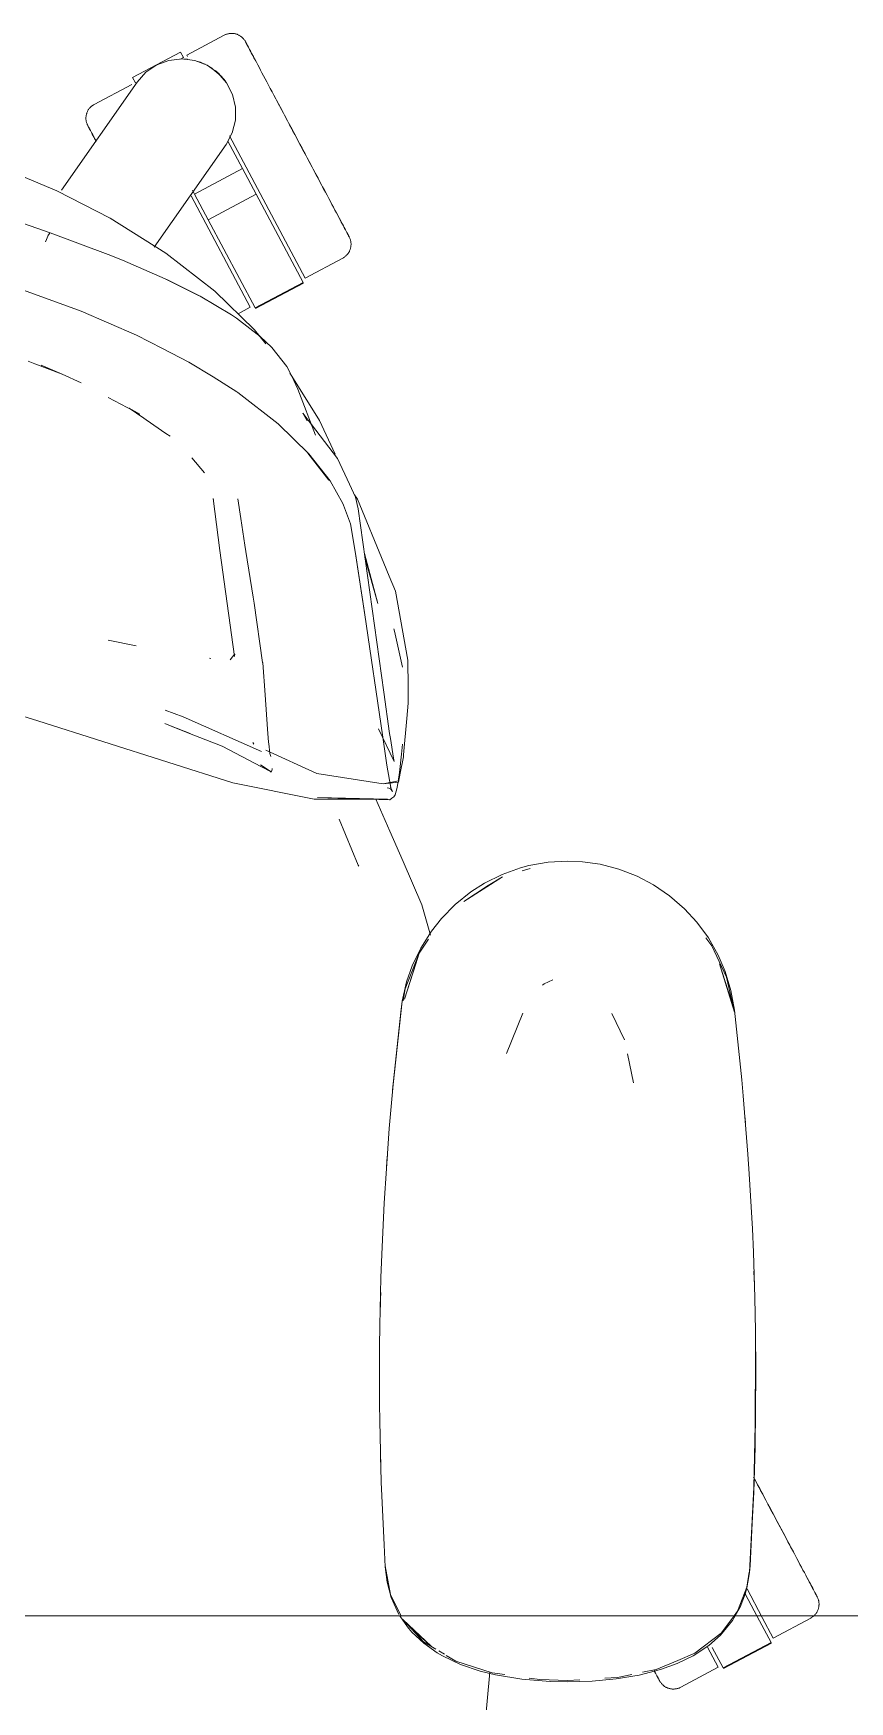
# Model space of a CAD drawing. Header units: millimetres. Extents: x 155927 to 317870, y -36033 to 97293.
# Drawn here: x 177060.7 to 177270.9, y 18485.1 to 18914.6 of the extents above; entities that cross this region are included whole.
import ezdxf

# ---------------------------------------------------------------- set-up
doc = ezdxf.new("R2010")
doc.units = ezdxf.units.MM
doc.header["$MEASUREMENT"] = 0
doc.layers.add('G-IMPT', color=8, linetype='CONTINUOUS', lineweight=9)
doc.layers.add('I-FURN', color=8, linetype='CONTINUOUS', lineweight=9)

msp = doc.modelspace()

# ---------------------------------------------------------------- linework, layer by layer
at = {"layer": 'G-IMPT'}
for p, q in [((177048.73, 18881.64), (177066.71, 18874.12)), ((177080.48, 18867.03), (177066.71, 18874.12)), ((177065.02, 18863.24), (177058.09, 18865.65)), ((177094.78, 18858.05), (177080.48, 18867.03)), ((177064.24, 18862.01), (177063.81, 18860.96)), ((177063.81, 18860.96), (177064.04, 18861.55)), ((177064.24, 18862.01), (177064.04, 18861.55)), ((177064.24, 18862.01), (177064.62, 18862.84)), ((177064.24, 18862.01), (177064.52, 18862.66)), ((177064.52, 18862.66), (177064.62, 18862.84)), ((177064.89, 18863.25), (177064.62, 18862.84)), ((177064.62, 18862.84), (177064.84, 18863.23)), ((177064.89, 18863.25), (177064.84, 18863.23)), ((177065.02, 18863.28), (177064.89, 18863.25)), ((177064.89, 18863.25), (177065.02, 18863.24)), ((177079.98, 18857.71), (177065.02, 18863.28)), ((177083.66, 18856.23), (177079.98, 18857.71)), ((177094.62, 18851.46), (177083.66, 18856.23)), ((177094.78, 18858.05), (177107.38, 18848.25)), ((177095.06, 18851.24), (177094.62, 18851.46)), ((177094.62, 18851.46), (177103.67, 18846.93)), ((177094.62, 18851.46), (177103.07, 18847.24)), ((177073.01, 18843.08), (177058.13, 18848.54)), ((177095.06, 18851.24), (177103.67, 18846.93)), ((177103.67, 18846.93), (177103.07, 18847.24)), ((177117.67, 18838.29), (177107.38, 18848.25)), ((177073.01, 18843.08), (177087.24, 18836.9)), ((177103.67, 18846.93), (177111.67, 18842.2)), ((177112.96, 18841.33), (177111.67, 18842.2)), ((177119.09, 18836.62), (177112.96, 18841.33)), ((177093.96, 18833.52), (177087.24, 18836.9)), ((177120.59, 18834.72), (177117.67, 18838.29)), ((177119.09, 18836.62), (177122.12, 18833.73)), ((177059.32, 18830.24), (177061.05, 18829.57)), ((177093.96, 18833.52), (177100.76, 18829.95)), ((177106.98, 18826.18), (177100.76, 18829.95)), ((177125.98, 18828.86), (177122.12, 18833.73)), ((177068.13, 18826.85), (177061.05, 18829.57)), ((177068.13, 18826.85), (177062.69, 18829.16)), ((177072.98, 18824.65), (177068.13, 18826.85)), ((177106.98, 18826.18), (177113.08, 18822.3)), ((177126.59, 18827.73), (177125.98, 18828.86)), ((177126.59, 18827.73), (177127.77, 18825.29)), ((177127.29, 18826.37), (177126.78, 18827.13)), ((177127.29, 18826.37), (177134.41, 18814.92)), ((177113.34, 18822.13), (177113.08, 18822.3)), ((177123.77, 18814.11), (177113.34, 18822.13)), ((177127.77, 18825.29), (177128.84, 18823.06)), ((177133.35, 18811.15), (177128.84, 18823.06)), ((177079.92, 18820.84), (177088.13, 18816.6)), ((177085.35, 18818.1), (177089.11, 18815.54)), ((177085.35, 18818.1), (177088.13, 18816.6)), ((177089.11, 18815.54), (177089.69, 18815.15)), ((177089.69, 18815.15), (177094.82, 18811.65)), ((177131.67, 18806.37), (177123.77, 18814.11)), ((177130.12, 18816.81), (177139.03, 18805.16)), ((177130.12, 18816.81), (177131.23, 18814.86)), ((177134.41, 18814.92), (177138.39, 18806.29)), ((177094.82, 18811.65), (177095.92, 18810.9)), ((177101.45, 18805.38), (177104.79, 18801.47)), ((177136.77, 18799.63), (177131.37, 18806.58)), ((177131.37, 18806.58), (177134.18, 18803.01)), ((177131.67, 18806.37), (177137.09, 18799.4)), ((177139.03, 18805.16), (177142.1, 18798.58)), ((177136.77, 18799.63), (177134.18, 18803.01)), ((177137.09, 18799.4), (177140.38, 18793.57)), ((177142.1, 18798.58), (177143.67, 18795.22)), ((177143.38, 18795.83), (177144.15, 18794.66)), ((177108.73, 18781.52), (177106.95, 18794.88)), ((177106.95, 18794.88), (177107.1, 18794.41)), ((177114.09, 18789.71), (177113.34, 18794.79)), ((177140.6, 18793.15), (177140.38, 18793.57)), ((177140.6, 18793.15), (177142.35, 18788.36)), ((177144.31, 18792.23), (177143.67, 18795.22)), ((177144.15, 18794.66), (177150.95, 18778.21)), ((177150.99, 18745.01), (177144.31, 18792.23)), ((177114.09, 18789.71), (177115.15, 18782.88)), ((177142.35, 18788.36), (177143.65, 18780.69)), ((177115.15, 18782.88), (177115.41, 18781.22)), ((177108.73, 18781.52), (177112.47, 18754.19)), ((177117.28, 18769.45), (177115.41, 18781.22)), ((177145.95, 18765.52), (177143.65, 18780.69)), ((177145.95, 18765.52), (177143.71, 18780.11)), ((177146.04, 18764.92), (177143.71, 18780.11)), ((177149.44, 18767.8), (177145.93, 18780.75)), ((177149.44, 18767.8), (177146.08, 18779.69)), ((177150.95, 18778.21), (177152.34, 18774.84)), ((177153.93, 18770.99), (177152.34, 18774.84)), ((177157.17, 18753.29), (177153.93, 18770.99)), ((177117.52, 18767.89), (177117.28, 18769.45)), ((177119.73, 18752.68), (177117.52, 18767.89)), ((177146.04, 18764.92), (177150.6, 18734.04)), ((177153.72, 18760.73), (177153.56, 18761.31)), ((177079.93, 18758.37), (177087.19, 18756.96)), ((177155.76, 18751.42), (177153.72, 18760.73)), ((177106.41, 18753.69), (177106.06, 18753.73)), ((177111.35, 18753.34), (177112.6, 18754.9)), ((177112.47, 18754.19), (177112.52, 18754.46)), ((177112.56, 18754.69), (177112.52, 18754.46)), ((177119.73, 18752.68), (177119.74, 18752.6)), ((177157.17, 18753.29), (177157.2, 18746.32)), ((177119.74, 18752.6), (177120.36, 18744.36)), ((177061.82, 18737.65), (177031.84, 18746.83)), ((177121, 18735.51), (177120.36, 18744.36)), ((177150.99, 18745.01), (177152.43, 18734.35)), ((177157.2, 18742.15), (177157.2, 18746.32)), ((177094.65, 18740.38), (177099.24, 18738.63)), ((177156.86, 18738.2), (177157.2, 18742.15)), ((177061.82, 18737.65), (177112.06, 18721.66)), ((177095.98, 18736.36), (177094.56, 18736.91)), ((177100.87, 18734.34), (177095.98, 18736.36)), ((177095.98, 18736.36), (177101.08, 18734.33)), ((177101.08, 18734.33), (177097.54, 18735.73)), ((177099.24, 18738.63), (177119.4, 18729.71)), ((177121, 18735.51), (177121.25, 18732.1)), ((177149.61, 18735.6), (177153.62, 18727.16)), ((177156.86, 18738.2), (177156.05, 18728.87)), ((177109.34, 18731.08), (177100.87, 18734.34)), ((177117.23, 18732.09), (177117.5, 18731.65)), ((177121.29, 18731.73), (177121.25, 18732.1)), ((177121.29, 18731.73), (177121.58, 18729.27)), ((177150.6, 18734.04), (177151.71, 18726.19)), ((177152.64, 18733.05), (177152.43, 18734.35)), ((177153.47, 18728.03), (177152.64, 18733.05)), ((177155.53, 18729.04), (177155.75, 18731.63)), ((177109.34, 18731.08), (177119.45, 18725.8)), ((177133.72, 18724.09), (177120.59, 18730.06)), ((177121.58, 18729.27), (177121.6, 18729.21)), ((177121.87, 18728.44), (177121.6, 18729.21)), ((177153.62, 18727.16), (177153.47, 18728.03)), ((177155.53, 18729.04), (177155.02, 18724.35)), ((177155.2, 18724.15), (177156.01, 18728.4)), ((177156.05, 18728.87), (177156.01, 18728.4)), ((177121.91, 18724.46), (177119.2, 18726.3)), ((177121.91, 18724.46), (177119.45, 18725.8)), ((177121.91, 18724.46), (177121.74, 18724.42)), ((177122.04, 18724.48), (177121.91, 18724.46)), ((177122.19, 18725.17), (177122.04, 18724.48)), ((177122.2, 18725.33), (177122.19, 18725.17)), ((177133.72, 18724.09), (177150.76, 18721.38)), ((177152.82, 18719.93), (177151.71, 18726.19)), ((177154.94, 18723.74), (177154.4, 18720.46)), ((177155.2, 18724.15), (177154.76, 18721.83)), ((177154.94, 18723.74), (177155.02, 18724.35)), ((177112.06, 18721.66), (177133.02, 18717.46)), ((177154.34, 18722.06), (177150.76, 18721.38)), ((177154.34, 18722.06), (177150.8, 18721.44)), ((177150.8, 18721.44), (177154.76, 18721.83)), ((177152.27, 18720.27), (177151.77, 18720.35)), ((177152.27, 18720.27), (177152.81, 18719.95)), ((177152.65, 18720.55), (177153.21, 18719.45)), ((177152.65, 18720.55), (177152.82, 18719.93)), ((177152.81, 18719.95), (177153.21, 18719.45)), ((177153.53, 18718.06), (177153.85, 18718.6)), ((177154.4, 18720.46), (177153.85, 18718.6)), ((177133.02, 18717.46), (177151.88, 18717.42)), ((177133.9, 18717.9), (177152.35, 18717.32)), ((177133.9, 18717.9), (177151.88, 18717.42)), ((177152.48, 18709.26), (177148.91, 18717.43)), ((177152.47, 18717.29), (177151.6, 18717.48)), ((177151.6, 18717.48), (177151.71, 18717.46)), ((177151.88, 18717.42), (177151.71, 18717.46)), ((177152.35, 18717.32), (177151.88, 18717.42)), ((177152.47, 18717.29), (177153.04, 18717.69)), ((177153.53, 18718.06), (177153.04, 18717.69)), ((177139.45, 18712.32), (177144.37, 18700.46)), ((177155.9, 18701.43), (177152.48, 18709.26)), ((177160.76, 18690.3), (177155.9, 18701.43)), ((177193.26, 18701.23), (177188.31, 18700.35)), ((177198.3, 18701.53), (177193.26, 18701.23)), ((177198.3, 18701.53), (177202.14, 18701.35)), ((177206.66, 18700.71), (177202.14, 18701.35)), ((177144.48, 18700.2), (177144.37, 18700.46)), ((177181.5, 18697.43), (177171.55, 18691.1)), ((177181.4, 18698.07), (177176.9, 18695.83)), ((177181.5, 18697.43), (177177.82, 18695.27)), ((177181.4, 18698.07), (177186.18, 18699.78)), ((177188.31, 18700.35), (177186.18, 18699.78)), ((177186.61, 18698.99), (177188.64, 18699.6)), ((177206.66, 18700.71), (177211.52, 18699.44)), ((177216.23, 18697.61), (177211.52, 18699.44)), ((177220.4, 18695.42), (177216.23, 18697.61)), ((177169.37, 18690.38), (177173.35, 18693.57)), ((177177.82, 18695.27), (177171.55, 18691.1)), ((177176.9, 18695.83), (177173.35, 18693.57)), ((177220.4, 18695.42), (177224.57, 18692.59)), ((177224.57, 18692.59), (177228.4, 18689.27)), ((177160.76, 18690.3), (177163.01, 18682.48)), ((177169.37, 18690.38), (177165.82, 18686.77)), ((177231.57, 18685.83), (177228.4, 18689.27)), ((177165.82, 18686.77), (177163.2, 18683.47)), ((177231.57, 18685.83), (177234.56, 18681.75)), ((177160.08, 18677.82), (177162.5, 18681.39)), ((177160.47, 18679.14), (177163.2, 18683.47)), ((177233.87, 18681.79), (177235.47, 18679.68)), ((177237.07, 18677.31), (177234.56, 18681.75)), ((177239.2, 18671.62), (177235.47, 18679.68)), ((177160.08, 18677.82), (177156.26, 18665.96)), ((177156.47, 18668.6), (177160.08, 18677.82)), ((177160.47, 18679.14), (177158.28, 18674.56)), ((177160.08, 18677.82), (177159.18, 18675.11)), ((177237.07, 18677.31), (177238.89, 18673.07)), ((177159.18, 18675.11), (177156.26, 18665.96)), ((177158.28, 18674.56), (177156.83, 18670.43)), ((177241.25, 18662.65), (177237.42, 18675.11)), ((177237.42, 18675.11), (177240.33, 18665.96)), ((177238.89, 18673.07), (177240.35, 18668.2)), ((177239.2, 18671.62), (177241.12, 18663.21)), ((177155.68, 18665.46), (177156.83, 18670.43)), ((177155.89, 18665.54), (177156.47, 18668.6)), ((177192.25, 18669.9), (177191.8, 18669.6)), ((177194.47, 18670.91), (177192.25, 18669.9)), ((177241.25, 18663.16), (177240.35, 18668.2)), ((177155.68, 18665.46), (177153.22, 18642.51)), ((177153.22, 18642.51), (177155.34, 18662.65)), ((177155.68, 18665.46), (177153.32, 18644.03)), ((177155.68, 18665.46), (177155.34, 18662.65)), ((177241.25, 18662.65), (177240.33, 18665.96)), ((177243.15, 18645.24), (177241.25, 18663.16)), ((177182.58, 18651.95), (177186.72, 18662.37)), ((177209.67, 18662.28), (177212.94, 18655.49)), ((177215.28, 18644.45), (177213.7, 18651.88)), ((177153.32, 18644.03), (177152.34, 18632.63)), ((177243.5, 18641.11), (177243.15, 18645.24)), ((177244.75, 18626.05), (177243.5, 18641.11)), ((177151.61, 18622.34), (177152.34, 18632.63)), ((177244.09, 18634.23), (177243.93, 18635.91)), ((177151.75, 18624.38), (177151.66, 18622.48)), ((177151.75, 18624.38), (177151.88, 18625.8)), ((177244.75, 18626.05), (177245.07, 18620.96)), ((177151.61, 18622.34), (177151.05, 18613.47)), ((177245.07, 18620.96), (177245.88, 18606.82)), ((177150.51, 18602.17), (177151.05, 18613.47)), ((177246.14, 18600.8), (177245.88, 18606.82)), ((177150.51, 18602.17), (177150.22, 18594.29)), ((177246.14, 18600.8), (177246.52, 18589.04)), ((177149.92, 18581.98), (177150.22, 18594.29)), ((177246.28, 18595.91), (177246.39, 18593.98)), ((177246.39, 18593.98), (177246.4, 18592.48)), ((177150.14, 18590.42), (177150.06, 18588.76)), ((177150.06, 18588.76), (177150.06, 18586.68)), ((177246.69, 18580.62), (177246.52, 18589.04)), ((177149.92, 18581.98), (177149.85, 18576.51)), ((177246.69, 18580.62), (177246.57, 18550.6)), ((177246.69, 18580.62), (177246.73, 18560.44)), ((177246.69, 18580.62), (177246.78, 18569.83)), ((177149.84, 18561.8), (177149.85, 18576.51)), ((177246.57, 18550.6), (177246.78, 18569.83)), ((177149.89, 18557.28), (177149.84, 18561.8)), ((177246.73, 18560.44), (177246.23, 18539.04)), ((177246.73, 18560.44), (177246.27, 18540.25)), ((177246.73, 18560.44), (177246.57, 18550.6)), ((177246.69, 18560.92), (177246.71, 18558.4)), ((177149.89, 18557.28), (177150.27, 18541.61)), ((177246.71, 18558.4), (177246.64, 18556.49)), ((177150.07, 18550.56), (177150.07, 18548.34)), ((177150.22, 18545.01), (177150.07, 18548.34)), ((177246.57, 18550.6), (177246.23, 18539.04)), ((177150.27, 18541.61), (177150.4, 18538.07)), ((177151.01, 18525.51), (177150.4, 18538.07)), ((177246.27, 18540.25), (177245.18, 18518.46)), ((177246.23, 18539.04), (177245.18, 18518.46)), ((177246.27, 18540.25), (177245.3, 18520.07)), ((177246.23, 18539.04), (177246.27, 18540.25)), ((177151.01, 18525.51), (177151.3, 18519.84)), ((177245.38, 18522.3), (177245.3, 18520.07)), ((177152.67, 18512.72), (177151.3, 18520.07)), ((177151.3, 18519.84), (177151.8, 18515.84)), ((177244.47, 18514.6), (177245.05, 18518.45)), ((177244.49, 18514.42), (177244.93, 18516.82)), ((177245.18, 18518.46), (177244.93, 18516.82)), ((177245.18, 18518.46), (177245.3, 18520.07)), ((177151.8, 18515.84), (177152.86, 18511.88)), ((177154.77, 18508.47), (177152.67, 18512.72)), ((177244.47, 18514.6), (177242.06, 18508.41)), ((177242.72, 18509.43), (177244.12, 18513.08)), ((177244.49, 18514.42), (177244.12, 18513.08)), ((177154.85, 18507.56), (177152.86, 18511.88)), ((177154.77, 18508.47), (177155.4, 18507.2)), ((177242.06, 18508.41), (177241.16, 18507.2)), ((177242.72, 18509.43), (177241.45, 18507.2)), ((177155.1, 18507.2), (177157.05, 18504.34)), ((177155.87, 18506.23), (177158.11, 18503.82)), ((177163.26, 18499.33), (177155.87, 18506.23)), ((177161.18, 18500.52), (177155.87, 18506.23)), ((177158.19, 18503.02), (177157.05, 18504.34)), ((177161.64, 18500.74), (177158.11, 18503.82)), ((177240.77, 18506), (177237.69, 18502.26)), ((177241.16, 18507.2), (177237.89, 18502.78)), ((177241.45, 18507.2), (177240.77, 18506)), ((177158.19, 18503.02), (177161.23, 18500.15)), ((177164.33, 18498.64), (177161.18, 18500.52)), ((177161.23, 18500.15), (177164.69, 18497.7)), ((177163.26, 18499.33), (177161.79, 18500.61)), ((177230.6, 18496.94), (177234.65, 18499.59)), ((177237.89, 18502.78), (177231.1, 18497.56)), ((177234.65, 18499.59), (177237.69, 18502.26)), ((177166.06, 18496.9), (177164.69, 18497.7)), ((177166.56, 18497.3), (177165.12, 18498.16)), ((177170.7, 18494.69), (177166.06, 18496.9)), ((177169.48, 18495.56), (177167.03, 18497.02)), ((177178.87, 18492.53), (177169.48, 18495.56)), ((177221.08, 18493.4), (177226.71, 18495.72)), ((177222.2, 18493.37), (177226.53, 18494.96)), ((177230.6, 18496.94), (177226.53, 18494.96)), ((177231.1, 18497.56), (177226.71, 18495.72)), ((177175.78, 18492.95), (177170.7, 18494.69)), ((177175.78, 18492.95), (177179.71, 18491.98)), ((177178.25, 18492.66), (177176.81, 18476.78)), ((177182.16, 18492.06), (177178.87, 18492.53)), ((177179.71, 18491.98), (177186.47, 18490.86)), ((177193.79, 18490.28), (177186.47, 18490.86)), ((177191.13, 18490.8), (177188.35, 18491.19)), ((177191.13, 18490.8), (177198.3, 18490.57)), ((177201.4, 18490.76), (177198.3, 18490.57)), ((177210.78, 18490.94), (177204.63, 18490.38)), ((177211.12, 18491.36), (177207.92, 18491.16)), ((177210.78, 18490.94), (177216.72, 18491.94)), ((177214.87, 18492.12), (177211.12, 18491.36)), ((177222.2, 18493.37), (177216.72, 18491.94)), ((177221.08, 18493.4), (177217.62, 18492.69)), ((177193.79, 18490.28), (177198.3, 18490.2)), ((177198.3, 18490.2), (177204.63, 18490.38))]:
    msp.add_line(p, q, dxfattribs=at)
at = {"layer": 'I-FURN'}
for p, q in [((177109.85, 18914.16), (177100.17, 18909.01)), ((177109.85, 18914.16), (177109.99, 18914.23)), ((177109.99, 18914.23), (177110.14, 18914.3)), ((177110.14, 18914.3), (177110.29, 18914.36)), ((177110.29, 18914.36), (177110.44, 18914.41)), ((177110.44, 18914.41), (177110.6, 18914.46)), ((177110.6, 18914.46), (177110.75, 18914.5)), ((177110.75, 18914.5), (177110.91, 18914.54)), ((177110.91, 18914.54), (177111.07, 18914.57)), ((177111.07, 18914.57), (177111.23, 18914.59)), ((177111.23, 18914.59), (177111.39, 18914.61)), ((177111.39, 18914.61), (177111.55, 18914.62)), ((177111.55, 18914.62), (177111.71, 18914.63)), ((177111.71, 18914.63), (177111.87, 18914.63)), ((177111.87, 18914.63), (177112.03, 18914.62)), ((177112.03, 18914.62), (177112.19, 18914.6)), ((177112.19, 18914.6), (177112.35, 18914.58)), ((177112.35, 18914.58), (177112.51, 18914.55)), ((177112.51, 18914.55), (177112.67, 18914.52)), ((177112.67, 18914.52), (177112.82, 18914.48)), ((177112.82, 18914.48), (177112.98, 18914.43)), ((177112.98, 18914.43), (177113.13, 18914.38)), ((177113.13, 18914.38), (177113.28, 18914.32)), ((177113.28, 18914.32), (177113.43, 18914.26)), ((177113.43, 18914.26), (177113.57, 18914.19)), ((177113.57, 18914.19), (177113.72, 18914.11)), ((177113.72, 18914.11), (177113.85, 18914.03)), ((177113.85, 18914.03), (177113.99, 18913.94)), ((177113.99, 18913.94), (177114.12, 18913.85)), ((177114.12, 18913.85), (177114.25, 18913.75)), ((177114.25, 18913.75), (177114.37, 18913.65)), ((177114.37, 18913.65), (177114.49, 18913.54)), ((177114.49, 18913.54), (177114.61, 18913.43)), ((177114.61, 18913.43), (177114.72, 18913.31)), ((177114.72, 18913.31), (177114.83, 18913.19)), ((177114.83, 18913.19), (177114.93, 18913.07)), ((177114.93, 18913.07), (177115.02, 18912.94)), ((177115.02, 18912.94), (177115.12, 18912.8)), ((177115.12, 18912.8), (177115.2, 18912.67)), ((177115.2, 18912.67), (177115.28, 18912.53)), ((177115.28, 18912.53), (177115.3, 18912.49)), ((177115.3, 18912.49), (177115.31, 18912.47)), ((177115.3, 18912.48), (177115.3, 18912.49)), ((177115.33, 18912.44), (177115.3, 18912.48)), ((177115.31, 18912.47), (177115.34, 18912.41)), ((177115.37, 18912.36), (177115.33, 18912.44)), ((177115.34, 18912.41), (177115.4, 18912.31)), ((177115.44, 18912.24), (177115.37, 18912.36)), ((177115.4, 18912.31), (177115.47, 18912.17)), ((177115.52, 18912.08), (177115.44, 18912.24)), ((177115.47, 18912.17), (177115.57, 18911.99)), ((177115.63, 18911.87), (177115.52, 18912.08)), ((177115.57, 18911.99), (177115.68, 18911.77)), ((177115.76, 18911.63), (177115.63, 18911.87)), ((177115.68, 18911.77), (177115.82, 18911.51)), ((177115.9, 18911.35), (177115.76, 18911.63)), ((177098.6, 18909.82), (177086.24, 18903.24)), ((177092.44, 18906.49), (177095.61, 18907.67)), ((177095.61, 18907.67), (177098.96, 18908.05)), ((177098.59, 18908.02), (177099.34, 18908.42)), ((177098.6, 18909.82), (177099.34, 18908.42)), ((177098.96, 18908.05), (177102.3, 18907.62)), ((177099.34, 18908.42), (177099.3, 18908.51)), ((177100.37, 18908.63), (177100.17, 18909.01)), ((177102.3, 18907.62), (177105.45, 18906.41)), ((177115.82, 18911.51), (177115.98, 18911.21)), ((177116.07, 18911.04), (177115.9, 18911.35)), ((177115.98, 18911.21), (177116.16, 18910.88)), ((177116.26, 18910.68), (177116.07, 18911.04)), ((177116.16, 18910.88), (177116.36, 18910.5)), ((177116.47, 18910.29), (177116.26, 18910.68)), ((177116.36, 18910.5), (177116.57, 18910.09)), ((177116.7, 18909.86), (177116.47, 18910.29)), ((177116.57, 18910.09), (177116.81, 18909.65)), ((177116.95, 18909.39), (177116.7, 18909.86)), ((177116.81, 18909.65), (177117.07, 18909.17)), ((177117.21, 18908.89), (177116.95, 18909.39)), ((177117.07, 18909.17), (177117.34, 18908.65)), ((177117.5, 18908.36), (177117.21, 18908.89)), ((177117.34, 18908.65), (177117.64, 18908.1)), ((177117.8, 18907.79), (177117.5, 18908.36)), ((177117.64, 18908.1), (177117.95, 18907.51)), ((177118.12, 18907.19), (177117.8, 18907.79)), ((177086.98, 18901.85), (177086.24, 18903.24)), ((177087.4, 18902.09), (177089.65, 18904.6)), ((177089.65, 18904.6), (177092.44, 18906.49)), ((177105.45, 18906.41), (177108.21, 18904.47)), ((177109.07, 18903.63), (177106.29, 18905.93)), ((177108.21, 18904.47), (177110.43, 18901.93)), ((177110.23, 18902.21), (177109.07, 18903.63)), ((177118.46, 18906.55), (177118.12, 18907.19)), ((177118.81, 18905.89), (177118.46, 18906.55)), ((177119.18, 18905.19), (177118.81, 18905.89)), ((177119.56, 18904.47), (177119.18, 18905.19)), ((177119.96, 18903.72), (177119.56, 18904.47)), ((177120.38, 18902.95), (177119.96, 18903.72)), ((177067.89, 18874.22), (177087.4, 18902.09)), ((177086.04, 18901.49), (177076.35, 18896.34)), ((177086.94, 18901.94), (177086.98, 18901.85)), ((177110.43, 18901.93), (177111.98, 18898.93)), ((177111.98, 18898.93), (177112.76, 18895.65)), ((177120.8, 18902.15), (177120.38, 18902.95)), ((177121.24, 18901.32), (177120.8, 18902.15)), ((177121.69, 18900.47), (177121.24, 18901.32)), ((177122.15, 18899.61), (177121.69, 18900.47)), ((177122.62, 18898.72), (177122.15, 18899.61)), ((177123.11, 18897.81), (177122.62, 18898.72)), ((177074.52, 18894.32), (177074.58, 18894.47)), ((177074.58, 18894.47), (177074.65, 18894.62)), ((177074.65, 18894.62), (177074.73, 18894.76)), ((177074.73, 18894.76), (177074.81, 18894.9)), ((177074.81, 18894.9), (177074.9, 18895.03)), ((177074.9, 18895.03), (177074.99, 18895.16)), ((177074.99, 18895.16), (177075.09, 18895.29)), ((177075.09, 18895.29), (177075.19, 18895.42)), ((177075.19, 18895.42), (177075.3, 18895.54)), ((177075.3, 18895.54), (177075.41, 18895.65)), ((177075.41, 18895.65), (177075.53, 18895.76)), ((177075.53, 18895.76), (177075.65, 18895.87)), ((177075.65, 18895.87), (177075.78, 18895.97)), ((177075.78, 18895.97), (177075.9, 18896.07)), ((177075.9, 18896.07), (177076.04, 18896.16)), ((177076.04, 18896.16), (177076.17, 18896.24)), ((177076.17, 18896.24), (177076.31, 18896.32)), ((177076.31, 18896.32), (177076.35, 18896.34)), ((177112.76, 18895.65), (177112.74, 18892.28)), ((177122.84, 18898.3), (177123.33, 18897.39)), ((177123.6, 18896.89), (177123.11, 18897.81)), ((177123.33, 18897.39), (177123.82, 18896.46)), ((177124.09, 18895.95), (177123.6, 18896.89)), ((177123.82, 18896.46), (177124.33, 18895.52)), ((177124.6, 18895), (177124.09, 18895.95)), ((177124.33, 18895.52), (177124.84, 18894.56)), ((177125.11, 18894.04), (177124.6, 18895)), ((177124.84, 18894.56), (177125.35, 18893.59)), ((177074.21, 18892.75), (177074.22, 18892.91)), ((177074.22, 18892.59), (177074.21, 18892.75)), ((177074.22, 18893.07), (177074.24, 18893.23)), ((177074.22, 18892.91), (177074.22, 18893.07)), ((177074.23, 18892.43), (177074.22, 18892.59)), ((177074.25, 18892.27), (177074.23, 18892.43)), ((177074.24, 18893.23), (177074.26, 18893.39)), ((177074.27, 18892.11), (177074.25, 18892.27)), ((177074.26, 18893.39), (177074.29, 18893.55)), ((177074.3, 18891.95), (177074.27, 18892.11)), ((177074.29, 18893.55), (177074.32, 18893.71)), ((177074.34, 18891.79), (177074.3, 18891.95)), ((177074.32, 18893.71), (177074.36, 18893.87)), ((177074.38, 18891.64), (177074.34, 18891.79)), ((177074.36, 18893.87), (177074.41, 18894.02)), ((177074.43, 18891.48), (177074.38, 18891.64)), ((177074.41, 18894.02), (177074.46, 18894.17)), ((177074.49, 18891.33), (177074.43, 18891.48)), ((177074.46, 18894.17), (177074.52, 18894.32)), ((177074.55, 18891.18), (177074.49, 18891.33)), ((177074.61, 18891.04), (177074.55, 18891.18)), ((177074.69, 18890.89), (177074.61, 18891.04)), ((177074.71, 18890.85), (177074.69, 18890.89)), ((177074.69, 18890.89), (177074.69, 18890.89)), ((177074.69, 18890.89), (177074.7, 18890.87)), ((177074.7, 18890.87), (177074.73, 18890.81)), ((177074.75, 18890.76), (177074.71, 18890.85)), ((177074.73, 18890.81), (177074.78, 18890.71)), ((177074.82, 18890.64), (177074.75, 18890.76)), ((177074.78, 18890.71), (177074.86, 18890.57)), ((177074.91, 18890.48), (177074.82, 18890.64)), ((177074.86, 18890.57), (177074.95, 18890.39)), ((177075.01, 18890.28), (177074.91, 18890.48)), ((177074.95, 18890.39), (177075.07, 18890.17)), ((177075.14, 18890.04), (177075.01, 18890.28)), ((177075.07, 18890.17), (177075.21, 18889.91)), ((177112.74, 18892.28), (177111.91, 18889.01)), ((177125.63, 18893.06), (177125.11, 18894.04)), ((177125.35, 18893.59), (177125.87, 18892.61)), ((177126.15, 18892.08), (177125.63, 18893.06)), ((177125.87, 18892.61), (177126.4, 18891.62)), ((177126.68, 18891.09), (177126.15, 18892.08)), ((177126.4, 18891.62), (177126.92, 18890.63)), ((177127.21, 18890.09), (177126.68, 18891.09)), ((177126.92, 18890.63), (177127.46, 18889.63)), ((177127.74, 18889.09), (177127.21, 18890.09)), ((177075.29, 18889.76), (177075.14, 18890.04)), ((177075.21, 18889.91), (177075.36, 18889.62)), ((177075.46, 18889.44), (177075.29, 18889.76)), ((177075.36, 18889.62), (177075.54, 18889.28)), ((177075.65, 18889.09), (177075.46, 18889.44)), ((177075.54, 18889.28), (177075.74, 18888.91)), ((177075.86, 18888.69), (177075.65, 18889.09)), ((177075.74, 18888.91), (177075.96, 18888.5)), ((177076.08, 18888.26), (177075.86, 18888.69)), ((177075.96, 18888.5), (177076.2, 18888.05)), ((177076.33, 18887.8), (177076.08, 18888.26)), ((177076.2, 18888.05), (177076.45, 18887.57)), ((177076.6, 18887.3), (177076.33, 18887.8)), ((177076.45, 18887.57), (177076.73, 18887.05)), ((177076.88, 18886.76), (177076.6, 18887.3)), ((177110.33, 18886.03), (177091.82, 18859.6)), ((177111.91, 18889.01), (177110.33, 18886.03)), ((177110.79, 18886.9), (177114.54, 18879.84)), ((177130.68, 18851.61), (177111.22, 18888.22)), ((177127.46, 18889.63), (177127.99, 18888.63)), ((177128.28, 18888.09), (177127.74, 18889.09)), ((177127.99, 18888.63), (177128.52, 18887.62)), ((177128.81, 18887.08), (177128.28, 18888.09)), ((177128.52, 18887.62), (177129.06, 18886.62)), ((177129.35, 18886.08), (177128.81, 18887.08)), ((177129.06, 18886.62), (177129.59, 18885.61)), ((177129.88, 18885.07), (177129.35, 18886.08)), ((177129.59, 18885.61), (177130.12, 18884.61)), ((177130.41, 18884.07), (177129.88, 18885.07)), ((177130.12, 18884.61), (177130.65, 18883.62)), ((177130.94, 18883.08), (177130.41, 18884.07)), ((177130.65, 18883.62), (177131.18, 18882.62)), ((177131.46, 18882.09), (177130.94, 18883.08)), ((177131.18, 18882.62), (177131.7, 18881.64)), ((177131.98, 18881.11), (177131.46, 18882.09)), ((177131.7, 18881.64), (177132.22, 18880.67)), ((177114.54, 18879.84), (177102.18, 18873.27)), ((177114.54, 18879.84), (177118.07, 18873.2)), ((177132.5, 18880.14), (177131.98, 18881.11)), ((177132.22, 18880.67), (177132.73, 18879.7)), ((177133.01, 18879.19), (177132.5, 18880.14)), ((177132.73, 18879.7), (177133.24, 18878.75)), ((177133.51, 18878.24), (177133.01, 18879.19)), ((177133.24, 18878.75), (177133.74, 18877.81)), ((177134, 18877.31), (177133.51, 18878.24)), ((177133.74, 18877.81), (177134.23, 18876.89)), ((177134.49, 18876.4), (177134, 18877.31)), ((177102.18, 18873.27), (177101.67, 18874.22)), ((177105.71, 18866.63), (177102.18, 18873.27)), ((177118.07, 18873.2), (177105.71, 18866.63)), ((177118.07, 18873.2), (177130.15, 18850.49)), ((177134.23, 18876.89), (177134.71, 18875.99)), ((177134.97, 18875.5), (177134.49, 18876.4)), ((177134.71, 18875.99), (177135.18, 18875.1)), ((177135.43, 18874.63), (177134.97, 18875.5)), ((177135.18, 18875.1), (177135.64, 18874.23)), ((177135.89, 18873.77), (177135.43, 18874.63)), ((177135.64, 18874.23), (177136.09, 18873.38)), ((177136.33, 18872.94), (177135.89, 18873.77)), ((177136.76, 18872.12), (177136.33, 18872.94)), ((177116.55, 18844.1), (177101.3, 18872.8)), ((177137.18, 18871.34), (177136.76, 18872.12)), ((177137.59, 18870.57), (177137.18, 18871.34)), ((177137.98, 18869.84), (177137.59, 18870.57)), ((177138.36, 18869.13), (177137.98, 18869.84)), ((177138.72, 18868.45), (177138.36, 18869.13)), ((177117.78, 18843.92), (177105.71, 18866.63)), ((177139.06, 18867.81), (177138.72, 18868.45)), ((177139.39, 18867.19), (177139.06, 18867.81)), ((177139.7, 18866.61), (177139.39, 18867.19)), ((177139.53, 18866.92), (177139.84, 18866.35)), ((177139.99, 18866.05), (177139.7, 18866.61)), ((177139.84, 18866.35), (177140.12, 18865.81)), ((177140.27, 18865.54), (177139.99, 18866.05)), ((177140.12, 18865.81), (177140.39, 18865.31)), ((177140.52, 18865.06), (177140.27, 18865.54)), ((177140.39, 18865.31), (177140.63, 18864.85)), ((177140.76, 18864.61), (177140.52, 18865.06)), ((177140.63, 18864.85), (177140.86, 18864.42)), ((177140.98, 18864.2), (177140.76, 18864.61)), ((177140.86, 18864.42), (177141.07, 18864.02)), ((177141.18, 18863.83), (177140.98, 18864.2)), ((177141.07, 18864.02), (177141.26, 18863.67)), ((177141.35, 18863.49), (177141.18, 18863.83)), ((177141.26, 18863.67), (177141.43, 18863.35)), ((177141.51, 18863.19), (177141.35, 18863.49)), ((177141.43, 18863.35), (177141.58, 18863.07)), ((177141.65, 18862.94), (177141.51, 18863.19)), ((177141.58, 18863.07), (177141.71, 18862.83)), ((177141.77, 18862.72), (177141.65, 18862.94)), ((177141.71, 18862.83), (177141.81, 18862.63)), ((177141.86, 18862.54), (177141.77, 18862.72)), ((177141.81, 18862.63), (177141.9, 18862.47)), ((177141.94, 18862.4), (177141.86, 18862.54)), ((177141.9, 18862.47), (177141.96, 18862.34)), ((177141.99, 18862.3), (177141.94, 18862.4)), ((177141.96, 18862.34), (177142.01, 18862.26)), ((177142.02, 18862.23), (177141.99, 18862.3)), ((177142.01, 18862.26), (177142.03, 18862.22)), ((177142.03, 18862.21), (177142.02, 18862.23)), ((177142.03, 18862.22), (177142.03, 18862.21)), ((177142.03, 18862.21), (177142.11, 18862.07)), ((177142.11, 18862.07), (177142.17, 18861.92)), ((177142.17, 18861.92), (177142.23, 18861.78)), ((177142.23, 18861.78), (177142.29, 18861.62)), ((177142.29, 18861.62), (177142.34, 18861.47)), ((177142.34, 18861.47), (177142.38, 18861.31)), ((177142.38, 18861.31), (177142.42, 18861.16)), ((177142.42, 18861.16), (177142.45, 18861)), ((177142.45, 18861), (177142.47, 18860.84)), ((177142.47, 18860.84), (177142.49, 18860.68)), ((177142.49, 18860.04), (177142.48, 18859.87)), ((177142.49, 18860.68), (177142.5, 18860.52)), ((177142.5, 18860.2), (177142.49, 18860.04)), ((177142.5, 18860.52), (177142.5, 18860.36)), ((177142.5, 18860.36), (177142.5, 18860.2)), ((177130.68, 18851.61), (177140.37, 18856.76)), ((177140.4, 18856.78), (177140.37, 18856.76)), ((177140.54, 18856.86), (177140.4, 18856.78)), ((177140.68, 18856.95), (177140.54, 18856.86)), ((177140.81, 18857.04), (177140.68, 18856.95)), ((177140.94, 18857.14), (177140.81, 18857.04)), ((177141.07, 18857.24), (177140.94, 18857.14)), ((177141.19, 18857.34), (177141.07, 18857.24)), ((177141.31, 18857.46), (177141.19, 18857.34)), ((177141.42, 18857.57), (177141.31, 18857.46)), ((177141.53, 18857.69), (177141.42, 18857.57)), ((177141.63, 18857.82), (177141.53, 18857.69)), ((177141.73, 18857.94), (177141.63, 18857.82)), ((177141.82, 18858.08), (177141.73, 18857.94)), ((177141.91, 18858.21), (177141.82, 18858.08)), ((177141.99, 18858.35), (177141.91, 18858.21)), ((177142.07, 18858.49), (177141.99, 18858.35)), ((177142.14, 18858.64), (177142.07, 18858.49)), ((177142.2, 18858.79), (177142.14, 18858.64)), ((177142.26, 18858.94), (177142.2, 18858.79)), ((177142.31, 18859.09), (177142.26, 18858.94)), ((177142.36, 18859.24), (177142.31, 18859.09)), ((177142.4, 18859.4), (177142.36, 18859.24)), ((177142.43, 18859.56), (177142.4, 18859.4)), ((177142.46, 18859.72), (177142.43, 18859.56)), ((177142.48, 18859.87), (177142.46, 18859.72)), ((177130.15, 18850.49), (177117.78, 18843.92)), ((177117.88, 18843.75), (177130.24, 18850.32)), ((177113.4, 18842.42), (177116.55, 18844.1)), ((177246.71, 18541.95), (177246.19, 18542.93)), ((177246.43, 18542.48), (177246.96, 18541.49)), ((177247.24, 18540.96), (177246.71, 18541.95)), ((177246.96, 18541.49), (177247.48, 18540.5)), ((177247.77, 18539.96), (177247.24, 18540.96)), ((177247.48, 18540.5), (177248.01, 18539.5)), ((177248.3, 18538.96), (177247.77, 18539.96)), ((177248.01, 18539.5), (177248.55, 18538.5)), ((177248.84, 18537.96), (177248.3, 18538.96)), ((177248.55, 18538.5), (177249.08, 18537.49)), ((177249.37, 18536.95), (177248.84, 18537.96)), ((177249.08, 18537.49), (177249.62, 18536.49)), ((177249.91, 18535.95), (177249.37, 18536.95)), ((177249.62, 18536.49), (177250.15, 18535.48)), ((177250.44, 18534.94), (177249.91, 18535.95)), ((177250.15, 18535.48), (177250.68, 18534.48)), ((177250.97, 18533.94), (177250.44, 18534.94)), ((177250.68, 18534.48), (177251.21, 18533.49)), ((177251.5, 18532.95), (177250.97, 18533.94)), ((177251.21, 18533.49), (177251.74, 18532.49)), ((177252.02, 18531.96), (177251.5, 18532.95)), ((177251.74, 18532.49), (177252.26, 18531.51)), ((177252.54, 18530.98), (177252.02, 18531.96)), ((177252.26, 18531.51), (177252.78, 18530.54)), ((177253.06, 18530.01), (177252.54, 18530.98)), ((177252.78, 18530.54), (177253.29, 18529.57)), ((177253.57, 18529.06), (177253.06, 18530.01)), ((177253.29, 18529.57), (177253.8, 18528.62)), ((177254.07, 18528.11), (177253.57, 18529.06)), ((177253.8, 18528.62), (177254.3, 18527.68)), ((177254.56, 18527.18), (177254.07, 18528.11)), ((177254.3, 18527.68), (177254.79, 18526.76)), ((177255.05, 18526.27), (177254.56, 18527.18)), ((177254.79, 18526.76), (177255.27, 18525.86)), ((177255.53, 18525.37), (177255.05, 18526.27)), ((177255.27, 18525.86), (177255.74, 18524.97)), ((177255.99, 18524.5), (177255.53, 18525.37)), ((177255.74, 18524.97), (177256.2, 18524.1)), ((177256.45, 18523.64), (177255.99, 18524.5)), ((177256.2, 18524.1), (177256.65, 18523.25)), ((177256.89, 18522.81), (177256.45, 18523.64)), ((177257.32, 18521.99), (177256.89, 18522.81)), ((177257.74, 18521.21), (177257.32, 18521.99)), ((177258.15, 18520.44), (177257.74, 18521.21)), ((177258.54, 18519.71), (177258.15, 18520.44)), ((177258.91, 18519), (177258.54, 18519.71)), ((177259.28, 18518.32), (177258.91, 18519)), ((177259.62, 18517.68), (177259.28, 18518.32)), ((177259.95, 18517.06), (177259.62, 18517.68)), ((177260.26, 18516.48), (177259.95, 18517.06)), ((177260.09, 18516.79), (177260.4, 18516.22)), ((177260.55, 18515.92), (177260.26, 18516.48)), ((177244.05, 18512.87), (177247.15, 18507.05)), ((177248.43, 18506.77), (177244.51, 18514.15)), ((177260.4, 18516.22), (177260.68, 18515.68)), ((177260.83, 18515.41), (177260.55, 18515.92)), ((177260.68, 18515.68), (177260.95, 18515.18)), ((177261.08, 18514.93), (177260.83, 18515.41)), ((177260.95, 18515.18), (177261.19, 18514.72)), ((177261.32, 18514.48), (177261.08, 18514.93)), ((177261.19, 18514.72), (177261.42, 18514.29)), ((177261.54, 18514.07), (177261.32, 18514.48)), ((177261.42, 18514.29), (177261.63, 18513.89)), ((177261.74, 18513.7), (177261.54, 18514.07)), ((177261.63, 18513.89), (177261.82, 18513.54)), ((177261.91, 18513.36), (177261.74, 18513.7)), ((177261.82, 18513.54), (177261.99, 18513.22)), ((177262.07, 18513.06), (177261.91, 18513.36)), ((177261.99, 18513.22), (177262.14, 18512.94)), ((177262.21, 18512.81), (177262.07, 18513.06)), ((177262.14, 18512.94), (177262.27, 18512.7)), ((177262.33, 18512.59), (177262.21, 18512.81)), ((177262.27, 18512.7), (177262.37, 18512.5)), ((177262.42, 18512.41), (177262.33, 18512.59)), ((177262.37, 18512.5), (177262.46, 18512.34)), ((177262.5, 18512.27), (177262.42, 18512.41)), ((177262.46, 18512.34), (177262.52, 18512.21)), ((177262.55, 18512.17), (177262.5, 18512.27)), ((177262.52, 18512.21), (177262.57, 18512.13)), ((177262.58, 18512.1), (177262.55, 18512.17)), ((177262.57, 18512.13), (177262.59, 18512.09)), ((177262.59, 18512.08), (177262.58, 18512.1)), ((177262.29, 18507.81), (177262.19, 18507.69)), ((177262.38, 18507.95), (177262.29, 18507.81)), ((177262.47, 18508.08), (177262.38, 18507.95)), ((177262.55, 18508.22), (177262.47, 18508.08)), ((177262.62, 18508.36), (177262.55, 18508.22)), ((177262.59, 18512.09), (177262.59, 18512.08)), ((177262.59, 18512.08), (177262.67, 18511.94)), ((177262.7, 18508.51), (177262.62, 18508.36)), ((177262.67, 18511.94), (177262.73, 18511.79)), ((177262.76, 18508.66), (177262.7, 18508.51)), ((177262.73, 18511.79), (177262.79, 18511.65)), ((177262.82, 18508.81), (177262.76, 18508.66)), ((177262.79, 18511.65), (177262.85, 18511.49)), ((177262.87, 18508.96), (177262.82, 18508.81)), ((177262.85, 18511.49), (177262.9, 18511.34)), ((177262.92, 18509.11), (177262.87, 18508.96)), ((177262.9, 18511.34), (177262.94, 18511.18)), ((177262.96, 18509.27), (177262.92, 18509.11)), ((177262.94, 18511.18), (177262.98, 18511.03)), ((177262.99, 18509.43), (177262.96, 18509.27)), ((177262.98, 18511.03), (177263.01, 18510.87)), ((177263.02, 18509.59), (177262.99, 18509.43)), ((177263.01, 18510.87), (177263.03, 18510.71)), ((177263.04, 18509.74), (177263.02, 18509.59)), ((177263.03, 18510.71), (177263.05, 18510.55)), ((177263.05, 18509.91), (177263.04, 18509.74)), ((177263.05, 18510.55), (177263.06, 18510.39)), ((177263.06, 18510.07), (177263.05, 18509.91)), ((177263.06, 18510.39), (177263.06, 18510.23)), ((177263.06, 18510.23), (177263.06, 18510.07)), ((177560.49, 18507.2), (176160.49, 18507.2)), ((176160.49, 18507.2), (177560.49, 18507.2)), ((177247.15, 18507.05), (177250.71, 18500.36)), ((177251.24, 18501.48), (177248.43, 18506.77)), ((177251.24, 18501.48), (177260.93, 18506.63)), ((177260.96, 18506.65), (177260.93, 18506.63)), ((177261.1, 18506.73), (177260.96, 18506.65)), ((177261.24, 18506.82), (177261.1, 18506.73)), ((177261.37, 18506.91), (177261.24, 18506.82)), ((177261.5, 18507.01), (177261.37, 18506.91)), ((177261.63, 18507.11), (177261.5, 18507.01)), ((177261.75, 18507.22), (177261.63, 18507.11)), ((177261.87, 18507.33), (177261.75, 18507.22)), ((177261.98, 18507.44), (177261.87, 18507.33)), ((177262.09, 18507.56), (177261.98, 18507.44)), ((177262.19, 18507.69), (177262.09, 18507.56)), ((177250.71, 18500.36), (177238.34, 18493.79)), ((177238.43, 18493.62), (177250.8, 18500.19)), ((177237.11, 18493.97), (177234.35, 18499.16)), ((177238.34, 18493.79), (177235.53, 18499.08)), ((177220.58, 18493.12), (177220.81, 18492.69)), ((177220.92, 18492.47), (177220.7, 18492.88)), ((177220.81, 18492.69), (177221.02, 18492.3)), ((177221.12, 18492.1), (177220.92, 18492.47)), ((177221.02, 18492.3), (177221.2, 18491.94)), ((177221.3, 18491.77), (177221.12, 18492.1)), ((177221.2, 18491.94), (177221.37, 18491.62)), ((177221.46, 18491.47), (177221.3, 18491.77)), ((177221.37, 18491.62), (177221.52, 18491.34)), ((177221.59, 18491.21), (177221.46, 18491.47)), ((177221.52, 18491.34), (177221.65, 18491.1)), ((177221.71, 18490.99), (177221.59, 18491.21)), ((177221.65, 18491.1), (177221.76, 18490.9)), ((177221.81, 18490.81), (177221.71, 18490.99)), ((177221.76, 18490.9), (177221.84, 18490.74)), ((177221.88, 18490.67), (177221.81, 18490.81)), ((177221.84, 18490.74), (177221.91, 18490.62)), ((177221.93, 18490.57), (177221.88, 18490.67)), ((177227.43, 18488.82), (177237.11, 18493.97)), ((177221.91, 18490.62), (177221.95, 18490.54)), ((177221.97, 18490.51), (177221.93, 18490.57)), ((177221.95, 18490.54), (177221.97, 18490.49)), ((177221.98, 18490.49), (177221.97, 18490.51)), ((177221.97, 18490.49), (177221.98, 18490.49)), ((177222, 18490.45), (177221.98, 18490.49)), ((177222.08, 18490.31), (177222, 18490.45)), ((177222.16, 18490.17), (177222.08, 18490.31)), ((177222.25, 18490.04), (177222.16, 18490.17)), ((177222.35, 18489.91), (177222.25, 18490.04)), ((177222.45, 18489.79), (177222.35, 18489.91)), ((177222.56, 18489.67), (177222.45, 18489.79)), ((177222.67, 18489.55), (177222.56, 18489.67)), ((177222.78, 18489.44), (177222.67, 18489.55)), ((177222.9, 18489.33), (177222.78, 18489.44)), ((177223.03, 18489.23), (177222.9, 18489.33)), ((177223.16, 18489.13), (177223.03, 18489.23)), ((177223.29, 18489.04), (177223.16, 18489.13)), ((177223.42, 18488.95), (177223.29, 18489.04)), ((177223.56, 18488.87), (177223.42, 18488.95)), ((177223.71, 18488.79), (177223.56, 18488.87)), ((177223.85, 18488.72), (177223.71, 18488.79)), ((177224, 18488.66), (177223.85, 18488.72)), ((177224.15, 18488.6), (177224, 18488.66)), ((177224.3, 18488.54), (177224.15, 18488.6)), ((177224.46, 18488.5), (177224.3, 18488.54)), ((177224.61, 18488.46), (177224.46, 18488.5)), ((177224.77, 18488.42), (177224.61, 18488.46)), ((177224.93, 18488.4), (177224.77, 18488.42)), ((177225.09, 18488.38), (177224.93, 18488.4)), ((177225.25, 18488.36), (177225.09, 18488.38)), ((177225.41, 18488.35), (177225.25, 18488.36)), ((177225.57, 18488.35), (177225.41, 18488.35)), ((177225.73, 18488.36), (177225.57, 18488.35)), ((177225.89, 18488.37), (177225.73, 18488.36)), ((177226.05, 18488.38), (177225.89, 18488.37)), ((177226.21, 18488.41), (177226.05, 18488.38)), ((177226.37, 18488.44), (177226.21, 18488.41)), ((177226.53, 18488.47), (177226.37, 18488.44)), ((177226.68, 18488.52), (177226.53, 18488.47)), ((177226.84, 18488.57), (177226.68, 18488.52)), ((177226.99, 18488.62), (177226.84, 18488.57)), ((177227.14, 18488.68), (177226.99, 18488.62)), ((177227.28, 18488.75), (177227.14, 18488.68)), ((177227.43, 18488.82), (177227.28, 18488.75))]:
    msp.add_line(p, q, dxfattribs=at)
for points in [[(177098.59, 18908.02), (177098.82, 18908.03), (177099.36, 18908.03), (177100.02, 18907.99), (177100.4, 18907.95)], [(177107.5, 18905.08), (177107.92, 18904.75), (177108.35, 18904.41), (177108.73, 18903.99)]]:
    msp.add_open_spline(points, degree=3, dxfattribs=at)
msp.add_open_spline([(177103, 18907.42), (177103.47, 18907.28), (177104.1, 18907.06), (177104.74, 18906.76), (177104.89, 18906.69)], degree=3, knots=[-0.6, -0.6, -0.6, -0.6, -0.5, -0.4680239, -0.4680239, -0.4680239, -0.4680239], dxfattribs=at)

doc.saveas('drawing.dxf')
